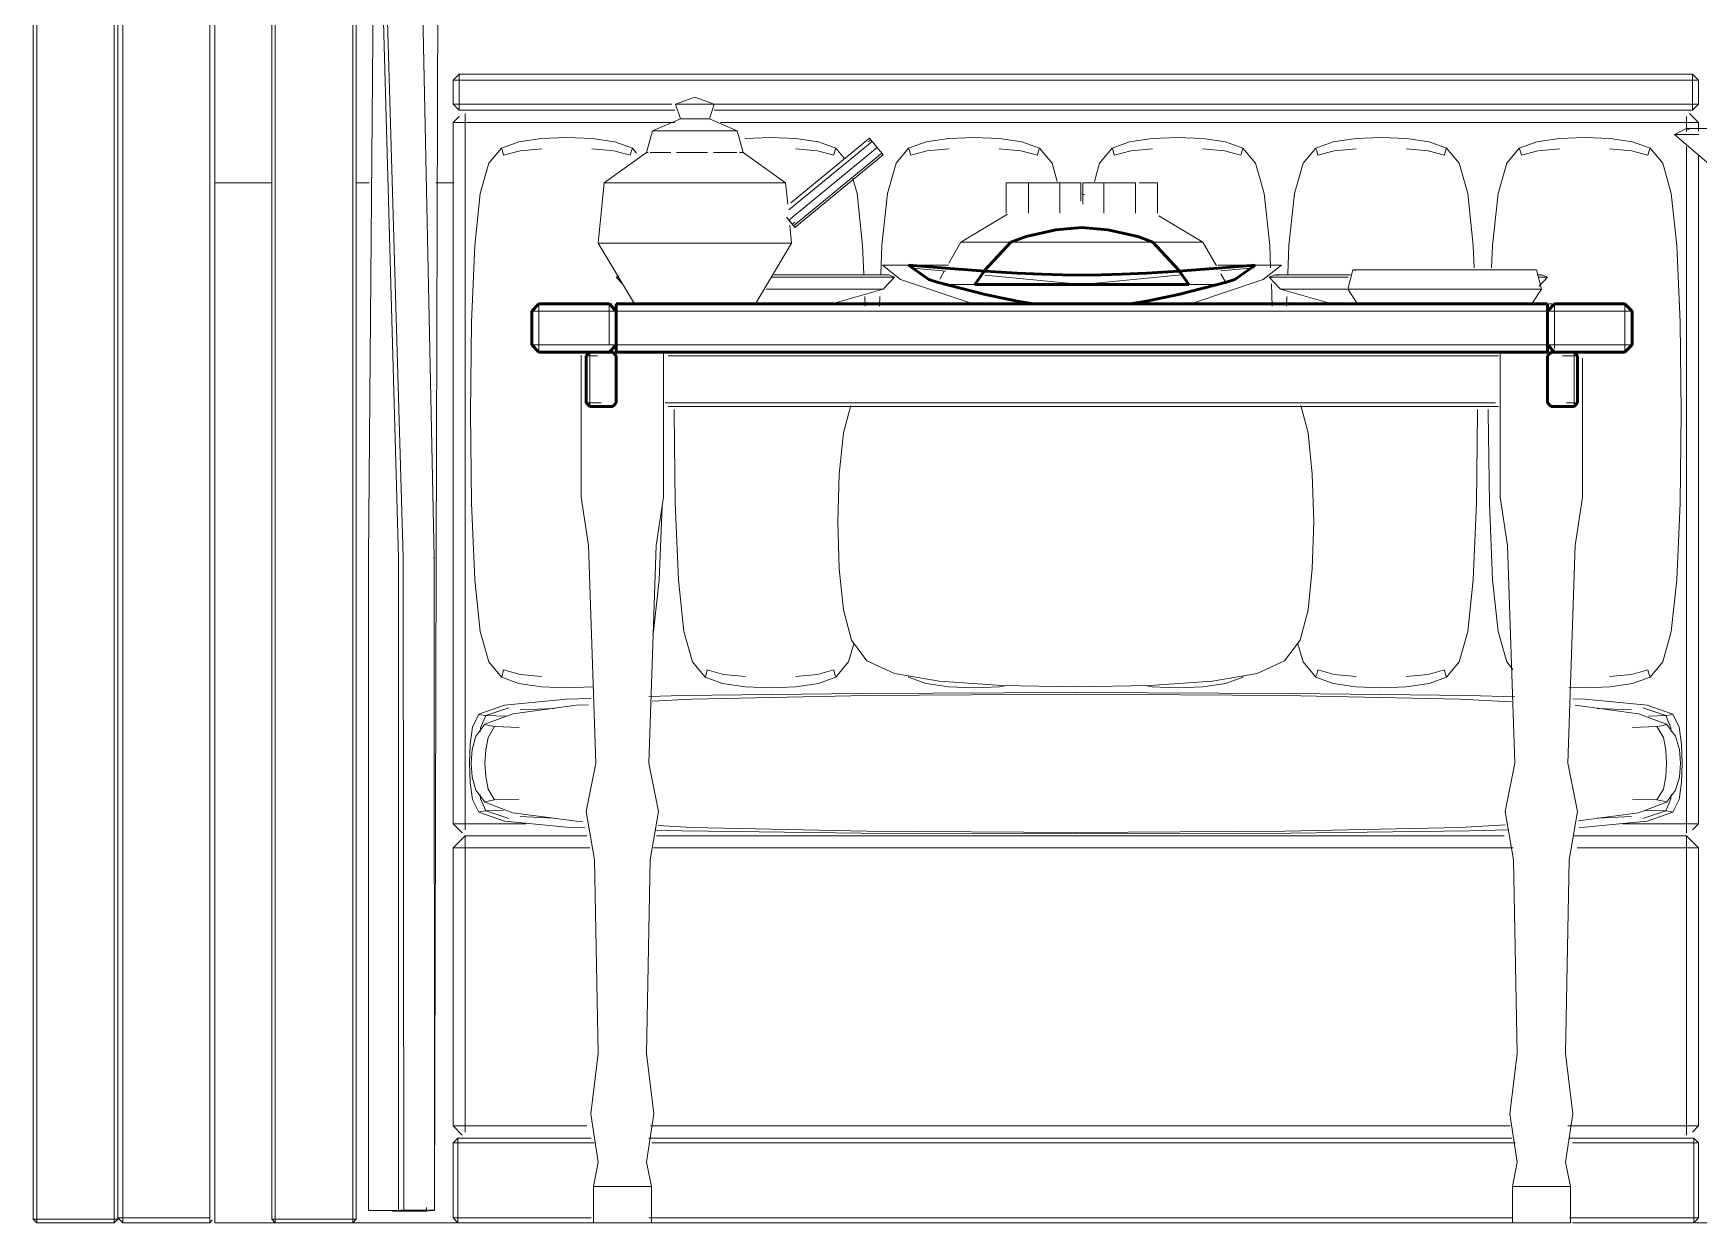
# Model space of a CAD drawing. Header units: metres. Extents: x 10 to 831, y 10 to 584.
# Drawn here: x 301.6 to 370.5, y 125 to 174.2 of the extents above; entities that cross this region are included whole.
import ezdxf

# ---------------------------------------------------------------- set-up
doc = ezdxf.new("R2010")
doc.units = ezdxf.units.M
doc.layers.add('CUT', color=7, linetype='Continuous', lineweight=50)
doc.layers.add('VIS', color=8, linetype='Continuous', lineweight=13)

msp = doc.modelspace()

# ---------------------------------------------------------------- linework, layer by layer
at = {"layer": 'CUT'}
for p, q in [((343.928, 166.065), (342.691, 165.779)), ((345, 166.15), (343.928, 166.065)), ((346.072, 166.065), (345, 166.15)), ((347.309, 165.779), (346.072, 166.065)), ((342.07, 165.55), (341, 164.4)), ((342.691, 165.779), (342.07, 165.55)), ((347.93, 165.55), (347.309, 165.779)), ((349, 164.4), (347.93, 165.55)), ((339.014, 164.498), (337.829, 164.6)), ((337.829, 164.6), (338.675, 164)), ((352.172, 164.6), (350.987, 164.498)), ((351.325, 164), (352.172, 164.6)), ((338.675, 164), (339.014, 163.9)), ((341, 164.349), (339.014, 164.498)), ((339.014, 163.9), (341, 163.386)), ((341, 164.4), (340.571, 163.8)), ((342.327, 164.267), (341, 164.349)), ((343.343, 164.22), (342.327, 164.267)), ((344.204, 164.195), (343.343, 164.22)), ((345, 164.188), (344.204, 164.195)), ((345.796, 164.195), (345, 164.188)), ((346.657, 164.22), (345.796, 164.195)), ((347.673, 164.267), (346.657, 164.22)), ((349, 164.349), (347.673, 164.267)), ((350.987, 164.498), (349, 164.349)), ((349.429, 163.8), (349, 164.4)), ((349, 163.386), (350.986, 163.9)), ((350.986, 163.9), (351.325, 164)), ((340.571, 163.8), (341, 163.8)), ((341, 163.8), (342.691, 163.8)), ((341, 163.386), (342.327, 163.103)), ((342.691, 163.8), (343.928, 163.8)), ((343.928, 163.8), (345, 163.8)), ((345, 163.8), (346.072, 163.8)), ((346.072, 163.8), (347.309, 163.8)), ((347.309, 163.8), (349, 163.8)), ((347.673, 163.103), (349, 163.386)), ((349, 163.8), (349.429, 163.8)), ((322.55, 163), (322.25, 162.7)), ((322.25, 162.7), (322.25, 161.3)), ((325.45, 163), (322.55, 163)), ((325.75, 162.7), (325.45, 163)), ((325.75, 161), (325.75, 163)), ((325.75, 163), (364.25, 163)), ((325.75, 161.3), (325.75, 162.7)), ((342.327, 163.103), (342.983, 163)), ((342.983, 163), (343.343, 163)), ((343.343, 163), (344.204, 163)), ((344.204, 163), (345, 163)), ((345, 163), (345.796, 163)), ((345.796, 163), (346.657, 163)), ((346.657, 163), (347.017, 163)), ((347.017, 163), (347.673, 163.103)), ((364.55, 163), (364.25, 162.7)), ((364.25, 163), (364.25, 161)), ((364.25, 162.7), (364.25, 161.3)), ((367.45, 163), (364.55, 163)), ((367.75, 162.7), (367.45, 163)), ((367.75, 161.3), (367.75, 162.7)), ((322.25, 161.3), (322.55, 161)), ((325.45, 161), (325.75, 161.3)), ((364.25, 161.3), (364.55, 161)), ((367.45, 161), (367.75, 161.3)), ((322.55, 161), (325.45, 161)), ((324.65, 161), (324.5, 160.85)), ((324.5, 160.85), (324.5, 158.9)), ((325.6, 161), (324.65, 161)), ((325.75, 160.85), (325.6, 161)), ((364.25, 161), (325.75, 161)), ((325.75, 158.9), (325.75, 160.85)), ((364.4, 161), (364.25, 160.85)), ((364.25, 160.85), (364.25, 158.9)), ((365.35, 161), (364.4, 161)), ((364.55, 161), (367.45, 161)), ((365.5, 160.85), (365.35, 161)), ((365.5, 158.9), (365.5, 160.85)), ((324.5, 158.9), (324.65, 158.75)), ((324.65, 158.75), (325.6, 158.75)), ((325.6, 158.75), (325.75, 158.9)), ((364.25, 158.9), (364.4, 158.75)), ((364.4, 158.75), (365.35, 158.75)), ((365.35, 158.75), (365.5, 158.9))]:
    msp.add_line(p, q, dxfattribs=at)
at = {"layer": 'VIS'}
for p, q in [((301.643, 234.85), (301.643, 125.15)), ((301.793, 125.15), (301.793, 234.85)), ((304.993, 234.85), (304.993, 125.15)), ((305.143, 125.15), (305.143, 234.85)), ((315, 234.85), (315, 125.15)), ((315, 125.15), (315, 234.85)), ((305.143, 234.8), (305.143, 125.2)), ((305.343, 125.2), (305.343, 234.8)), ((308.943, 234.8), (308.943, 125.2)), ((311.65, 125.15), (311.65, 214.939)), ((311.5, 214.814), (311.5, 125.15)), ((314.85, 214.814), (314.85, 125.15)), ((315.5, 152.5), (315.718, 177.5)), ((316.75, 152.5), (316.044, 177.5)), ((316.934, 152.525), (316.208, 177.483)), ((318.22, 152.513), (317.7, 177.489)), ((318.298, 152.502), (318.379, 177.5)), ((309.143, 175), (309.143, 168)), ((319.25, 172.5), (319, 172.25)), ((319, 172.25), (319.25, 172.25)), ((319, 172.25), (319, 171.25)), ((319.25, 172.25), (319.25, 172.5)), ((319.25, 172.5), (319.25, 172.5)), ((370.25, 172.5), (319.25, 172.5)), ((319.25, 171.25), (319.25, 172.25)), ((319.25, 172.25), (370.25, 172.25)), ((370.5, 172.25), (370.25, 172.5)), ((370.25, 172.5), (370.25, 172.25)), ((370.25, 172.25), (370.5, 172.25)), ((370.25, 172.25), (370.25, 171.25)), ((370.5, 172.25), (370.375, 172.25)), ((370.5, 172.25), (370.5, 172.25)), ((370.5, 171.25), (370.5, 172.25)), ((370.5, 172.25), (370.5, 171.25)), ((328.2, 171.25), (329, 171.55)), ((329, 171.55), (329.8, 171.25)), ((319.25, 171.25), (319, 171.25)), ((319, 171.25), (319.25, 171)), ((319, 171.25), (319, 171.25)), ((319.25, 171), (319.25, 171.25)), ((328.043, 171.25), (319.25, 171.25)), ((319.25, 171), (328.169, 171)), ((319.5, 170.5), (319.5, 170.875)), ((328.4, 170.65), (328.2, 171.25)), ((328.2, 171.25), (328.231, 171.25)), ((328.261, 171.25), (328.2, 171.25)), ((328.434, 171.25), (328.261, 171.25)), ((328.694, 171.25), (328.434, 171.25)), ((329, 171.25), (328.694, 171.25)), ((329.306, 171.25), (329, 171.25)), ((329.566, 171.25), (329.306, 171.25)), ((329.739, 171.25), (329.566, 171.25)), ((329.8, 171.25), (329.6, 170.65)), ((370.25, 171.25), (329.676, 171.25)), ((329.8, 171.25), (329.739, 171.25)), ((329.802, 171), (370.25, 171)), ((370.5, 170.5), (370.125, 170.875)), ((370.25, 171), (370.5, 171.25)), ((370.5, 171.25), (370.25, 171.25)), ((370.25, 171.25), (370.25, 171)), ((370.25, 171), (370.25, 171)), ((370.5, 171.25), (370.375, 171.125)), ((370.5, 171.25), (370.5, 171.25)), ((319.25, 170.75), (319, 170.5)), ((319, 170.5), (319.5, 170.5)), ((319, 170.5), (319, 141.5)), ((319.5, 170.5), (328.168, 170.5)), ((319.5, 141.5), (319.5, 170.5)), ((327, 169.25), (327.25, 170.15)), ((327.25, 170.15), (328.4, 170.65)), ((327.25, 170.15), (327.283, 170.15)), ((327.383, 170.15), (327.25, 170.15)), ((327.763, 170.15), (327.383, 170.15)), ((328.33, 170.15), (327.763, 170.15)), ((329, 170.15), (328.33, 170.15)), ((328.4, 170.65), (328.423, 170.65)), ((328.446, 170.65), (328.4, 170.65)), ((328.576, 170.65), (328.446, 170.65)), ((328.77, 170.65), (328.576, 170.65)), ((329, 170.65), (328.77, 170.65)), ((329.23, 170.65), (329, 170.65)), ((329.67, 170.15), (329, 170.15)), ((329.424, 170.65), (329.23, 170.65)), ((329.554, 170.65), (329.424, 170.65)), ((329.6, 170.65), (329.554, 170.65)), ((329.6, 170.65), (330.75, 170.15)), ((330.238, 170.15), (329.67, 170.15)), ((330.052, 170.5), (370, 170.5)), ((330.617, 170.15), (330.238, 170.15)), ((330.75, 170.15), (330.617, 170.15)), ((330.75, 170.15), (331, 169.25)), ((369.5, 170), (370, 170.25)), ((370, 170.75), (370, 170.5)), ((370, 170.5), (370.5, 170.5)), ((370, 170.5), (370, 170.125)), ((370, 170.25), (370.013, 170.25)), ((370.106, 170.25), (370, 170.25)), ((370, 170.25), (370.115, 170.192)), ((370.419, 170.25), (370.106, 170.25)), ((370.5, 170.5), (370.375, 170.5)), ((370.927, 170.25), (370.419, 170.25)), ((370.5, 170.5), (370.5, 170.125)), ((370.5, 170.5), (370.5, 170.5)), ((370.5, 170.25), (370.5, 170.5)), ((320.482, 168.81), (321.004, 169.435)), ((321.726, 169.702), (321.004, 169.435)), ((321.004, 169.435), (321.014, 169.407)), ((321.045, 169.326), (321.014, 169.407)), ((321.726, 169.702), (322.659, 169.834)), ((321.77, 169.326), (322.676, 169.407)), ((323.708, 169.879), (322.659, 169.834)), ((324.758, 169.834), (323.708, 169.879)), ((325.647, 169.326), (324.74, 169.407)), ((325.69, 169.702), (324.758, 169.834)), ((325.69, 169.702), (326.413, 169.435)), ((326.372, 169.326), (326.403, 169.407)), ((326.403, 169.407), (326.413, 169.435)), ((326.413, 169.435), (326.408, 169.422)), ((326.587, 169.227), (326.413, 169.435)), ((332.125, 169.879), (331.075, 169.834)), ((333.175, 169.834), (332.125, 169.879)), ((332.878, 166.879), (336.325, 169.713)), ((332.886, 166.456), (336.536, 169.456)), ((332.972, 167.178), (336.217, 169.845)), ((334.064, 169.326), (333.157, 169.407)), ((334.107, 169.702), (333.175, 169.834)), ((334.107, 169.702), (334.83, 169.435)), ((334.789, 169.326), (334.819, 169.407)), ((334.819, 169.407), (334.83, 169.435)), ((334.83, 169.435), (334.825, 169.422)), ((335.177, 169.018), (334.83, 169.435)), ((336.274, 169.775), (336.173, 169.692)), ((336.274, 169.775), (336.217, 169.845)), ((336.217, 169.845), (336.325, 169.713)), ((336.464, 169.544), (336.274, 169.775)), ((336.325, 169.713), (336.536, 169.456)), ((336.536, 169.456), (336.726, 169.225)), ((337.316, 168.81), (337.837, 169.435)), ((338.56, 169.702), (337.837, 169.435)), ((337.837, 169.435), (337.847, 169.407)), ((337.878, 169.326), (337.847, 169.407)), ((338.56, 169.702), (339.492, 169.834)), ((338.603, 169.326), (339.51, 169.407)), ((340.542, 169.879), (339.492, 169.834)), ((341.591, 169.834), (340.542, 169.879)), ((342.48, 169.326), (341.574, 169.407)), ((342.524, 169.702), (341.591, 169.834)), ((342.524, 169.702), (343.246, 169.435)), ((343.206, 169.326), (343.236, 169.407)), ((343.236, 169.407), (343.246, 169.435)), ((343.246, 169.435), (343.241, 169.422)), ((343.768, 168.81), (343.246, 169.435)), ((345.732, 168.81), (346.254, 169.435)), ((346.976, 169.702), (346.254, 169.435)), ((346.254, 169.435), (346.264, 169.407)), ((346.295, 169.326), (346.264, 169.407)), ((346.976, 169.702), (347.909, 169.834)), ((347.02, 169.326), (347.926, 169.407)), ((348.958, 169.879), (347.909, 169.834)), ((350.008, 169.834), (348.958, 169.879)), ((350.897, 169.326), (349.99, 169.407)), ((350.94, 169.702), (350.008, 169.834)), ((350.94, 169.702), (351.663, 169.435)), ((351.622, 169.326), (351.653, 169.407)), ((351.653, 169.407), (351.663, 169.435)), ((351.663, 169.435), (351.658, 169.422)), ((352.185, 168.81), (351.663, 169.435)), ((354.149, 168.81), (354.671, 169.435)), ((355.393, 169.702), (354.671, 169.435)), ((354.671, 169.435), (354.681, 169.407)), ((354.711, 169.326), (354.681, 169.407)), ((355.393, 169.702), (356.325, 169.834)), ((355.437, 169.326), (356.343, 169.407)), ((357.375, 169.879), (356.325, 169.834)), ((358.425, 169.834), (357.375, 169.879)), ((359.314, 169.326), (358.407, 169.407)), ((359.357, 169.702), (358.425, 169.834)), ((359.357, 169.702), (360.08, 169.435)), ((360.039, 169.326), (360.069, 169.407)), ((360.069, 169.407), (360.08, 169.435)), ((360.08, 169.435), (360.075, 169.422)), ((360.601, 168.81), (360.08, 169.435)), ((362.566, 168.81), (363.087, 169.435)), ((363.81, 169.702), (363.087, 169.435)), ((363.087, 169.435), (363.097, 169.407)), ((363.128, 169.326), (363.097, 169.407)), ((363.81, 169.702), (364.742, 169.834)), ((363.853, 169.326), (364.76, 169.407)), ((365.792, 169.879), (364.742, 169.834)), ((366.841, 169.834), (365.792, 169.879)), ((367.73, 169.326), (366.824, 169.407)), ((367.774, 169.702), (366.841, 169.834)), ((367.774, 169.702), (368.496, 169.435)), ((368.456, 169.326), (368.486, 169.407)), ((368.486, 169.407), (368.496, 169.435)), ((368.496, 169.435), (368.491, 169.422)), ((369.018, 168.81), (368.496, 169.435)), ((373, 167), (369.5, 170)), ((369.5, 170), (369.515, 170)), ((369.615, 170), (369.5, 170)), ((369.957, 170), (369.615, 170)), ((370.511, 170), (369.957, 170)), ((370, 169.5), (370, 141.5)), ((320.127, 167.557), (320.482, 168.81)), ((321.045, 169.326), (321.091, 169.143)), ((321.77, 169.326), (321.091, 169.143)), ((325.25, 168), (327, 169.25)), ((325.647, 169.326), (326.326, 169.143)), ((326.372, 169.326), (326.326, 169.143)), ((327, 169.25), (327.017, 169.25)), ((327.068, 169.25), (327, 169.25)), ((327, 169.25), (327.025, 169.25)), ((327.152, 169.25), (327.225, 169.25)), ((327.268, 169.25), (327.218, 169.25)), ((327.586, 169.25), (327.268, 169.25)), ((328, 169.25), (327.586, 169.25)), ((327.586, 169.25), (327.694, 169.25)), ((328.235, 169.25), (328.362, 169.25)), ((328.482, 169.25), (328.362, 169.25)), ((329, 169.25), (328.482, 169.25)), ((329.518, 169.25), (329, 169.25)), ((329, 169.25), (329.128, 169.25)), ((329.765, 169.25), (329.874, 169.25)), ((330, 169.25), (329.88, 169.25)), ((330.414, 169.25), (330, 169.25)), ((330.732, 169.25), (330.414, 169.25)), ((330.414, 169.25), (330.487, 169.25)), ((330.848, 169.25), (330.873, 169.25)), ((330.932, 169.25), (330.882, 169.25)), ((331, 169.25), (330.932, 169.25)), ((331, 169.25), (330.975, 169.25)), ((331, 169.25), (332.75, 168)), ((333.076, 166.225), (336.726, 169.225)), ((333.133, 166.155), (336.783, 169.155)), ((334.064, 169.326), (334.742, 169.143)), ((334.789, 169.326), (334.742, 169.143)), ((336.783, 169.155), (336.722, 169.231)), ((336.726, 169.225), (336.783, 169.155)), ((336.783, 169.155), (336.729, 169.221)), ((336.96, 167.557), (337.316, 168.81)), ((337.878, 169.326), (337.925, 169.143)), ((338.603, 169.326), (337.925, 169.143)), ((342.48, 169.326), (343.159, 169.143)), ((343.206, 169.326), (343.159, 169.143)), ((343.981, 168.058), (343.768, 168.81)), ((345.519, 168.058), (345.732, 168.81)), ((346.295, 169.326), (346.341, 169.143)), ((347.02, 169.326), (346.341, 169.143)), ((350.897, 169.326), (351.576, 169.143)), ((351.622, 169.326), (351.576, 169.143)), ((352.54, 167.557), (352.185, 168.81)), ((353.793, 167.557), (354.149, 168.81)), ((354.711, 169.326), (354.758, 169.143)), ((355.437, 169.326), (354.758, 169.143)), ((359.314, 169.326), (359.992, 169.143)), ((360.039, 169.326), (359.992, 169.143)), ((360.957, 167.557), (360.601, 168.81)), ((362.21, 167.557), (362.566, 168.81)), ((363.128, 169.326), (363.175, 169.143)), ((363.853, 169.326), (363.175, 169.143)), ((367.73, 169.326), (368.409, 169.143)), ((368.456, 169.326), (368.409, 169.143)), ((369.374, 167.557), (369.018, 168.81)), ((370.5, 141.5), (370.5, 169.125)), ((370.5, 169), (370.5, 141.5)), ((335.707, 167.557), (335.529, 168.184)), ((309.143, 168), (309.143, 125)), ((309.143, 168), (311.522, 168)), ((309.143, 168), (309.143, 168)), ((311.397, 168), (309.143, 168)), ((315.402, 168), (315.027, 168)), ((315.152, 168), (315.528, 168)), ((318.908, 168), (318.282, 168)), ((318.407, 168), (319.033, 168)), ((319.899, 165.41), (320.127, 167.557)), ((325, 165.5), (325.25, 168)), ((325.25, 168), (325.271, 168)), ((325.378, 168), (325.25, 168)), ((325.752, 168), (325.378, 168)), ((326.348, 168), (325.752, 168)), ((327.125, 168), (326.348, 168)), ((328.03, 168), (327.125, 168)), ((329, 168), (328.03, 168)), ((329.971, 168), (329, 168)), ((330.875, 168), (329.971, 168)), ((331.652, 168), (330.875, 168)), ((332.248, 168), (331.652, 168)), ((332.622, 168), (332.248, 168)), ((332.75, 168), (332.622, 168)), ((332.75, 168), (332.838, 167.125)), ((335.935, 165.41), (335.707, 167.557)), ((336.732, 165.41), (336.96, 167.557)), ((341.875, 168), (342.896, 168)), ((341.875, 166.75), (341.875, 168)), ((342.788, 168), (344.087, 168)), ((342.788, 166.75), (342.788, 168)), ((344.087, 168), (344.962, 168)), ((344.087, 166.75), (344.087, 168)), ((344.962, 168), (344.832, 168)), ((344.962, 168), (344.889, 168)), ((344.962, 168), (344.962, 167.625)), ((344.962, 167.25), (344.962, 168)), ((345, 167.55), (345.125, 167.525)), ((345.038, 168), (345.913, 168)), ((345.038, 168), (345.038, 167.125)), ((345.913, 168), (347.212, 168)), ((345.913, 166.75), (345.913, 168)), ((347.212, 168), (347.15, 168)), ((347.212, 166.75), (347.212, 168)), ((347.375, 168), (348.125, 168)), ((348.125, 168), (348, 168)), ((348.125, 168), (348.125, 168)), ((348.125, 166.75), (348.125, 168)), ((348.125, 166.75), (348.125, 168)), ((352.768, 165.41), (352.54, 167.557)), ((353.565, 165.41), (353.793, 167.557)), ((361.185, 165.41), (360.957, 167.557)), ((361.982, 165.41), (362.21, 167.557)), ((369.601, 165.41), (369.374, 167.557)), ((340, 165.55), (341.932, 166.709)), ((332.886, 166.456), (332.781, 166.584)), ((333.076, 166.225), (332.886, 166.456)), ((333.025, 166.287), (332.925, 166.41)), ((332.925, 166.25), (333, 165.5)), ((333.025, 166.287), (332.967, 166.358)), ((333.025, 166.287), (333.126, 166.371)), ((333.025, 166.287), (333.133, 166.155)), ((333.133, 166.155), (333.076, 166.225)), ((343.928, 166.065), (342.691, 165.779)), ((345, 166.15), (343.928, 166.065)), ((346.072, 166.065), (345, 166.15)), ((347.309, 165.779), (346.072, 166.065)), ((348.182, 166.641), (350, 165.55)), ((319.899, 165.41), (319.766, 162.245)), ((326.5, 163), (325, 165.5)), ((325, 165.5), (325.017, 165.5)), ((325.136, 165.5), (325, 165.5)), ((325.536, 165.5), (325.136, 165.5)), ((326.172, 165.5), (325.536, 165.5)), ((327, 165.5), (326.172, 165.5)), ((327.965, 165.5), (327, 165.5)), ((329, 165.5), (327.965, 165.5)), ((330.035, 165.5), (329, 165.5)), ((331, 165.5), (330.035, 165.5)), ((331.829, 165.5), (331, 165.5)), ((333, 165.5), (331.5, 163)), ((332.464, 165.5), (331.829, 165.5)), ((332.864, 165.5), (332.464, 165.5)), ((333, 165.5), (332.864, 165.5)), ((335.935, 165.41), (335.985, 164.223)), ((336.732, 165.41), (336.682, 164.223)), ((339.5, 164.675), (340, 165.55)), ((340, 165.55), (340.017, 165.55)), ((340.17, 165.55), (340, 165.55)), ((340.67, 165.55), (340.17, 165.55)), ((341.465, 165.55), (340.67, 165.55)), ((342.07, 165.55), (341, 164.4)), ((342.07, 165.55), (341.465, 165.55)), ((342.07, 165.55), (342.691, 165.779)), ((342.086, 165.55), (342.5, 165.55)), ((342.5, 165.55), (343.706, 165.55)), ((343.706, 165.55), (345, 165.55)), ((345, 165.55), (346.294, 165.55)), ((346.294, 165.55), (347.5, 165.55)), ((347.93, 165.55), (347.309, 165.779)), ((347.5, 165.55), (348.018, 165.55)), ((348.536, 165.55), (347.93, 165.55)), ((349, 164.4), (347.93, 165.55)), ((349.33, 165.55), (348.536, 165.55)), ((349.83, 165.55), (349.33, 165.55)), ((350, 165.55), (349.83, 165.55)), ((350, 165.55), (350.563, 164.565)), ((352.768, 165.41), (352.807, 164.487)), ((353.565, 165.41), (353.516, 164.223)), ((361.185, 165.41), (361.224, 164.487)), ((361.982, 165.41), (361.943, 164.487)), ((369.601, 165.41), (369.734, 162.245)), ((337.5, 164), (336.75, 164.6)), ((336.75, 164.6), (336.763, 164.6)), ((336.909, 164.6), (336.75, 164.6)), ((336.75, 164.6), (336.875, 164.588)), ((337.378, 164.6), (336.909, 164.6)), ((337.829, 164.6), (337.378, 164.6)), ((337.829, 164.6), (339.014, 164.498)), ((338.675, 164), (337.829, 164.6)), ((337.886, 164.6), (338.14, 164.6)), ((338.14, 164.6), (339.166, 164.6)), ((339.166, 164.6), (339.479, 164.6)), ((350.625, 164.6), (350.834, 164.6)), ((350.834, 164.6), (351.86, 164.6)), ((352.172, 164.6), (350.987, 164.498)), ((351.325, 164), (352.172, 164.6)), ((351.86, 164.6), (352.177, 164.6)), ((352.622, 164.6), (352.172, 164.6)), ((353.25, 164.6), (352.5, 164)), ((353.092, 164.6), (352.622, 164.6)), ((353.25, 164.6), (353.092, 164.6)), ((325.75, 164.1), (325.865, 164.15)), ((325.98, 163.85), (325.75, 164.1)), ((325.75, 164.1), (325.765, 164.1)), ((325.837, 164.1), (325.75, 164.1)), ((332.78, 164.1), (332.14, 164.1)), ((332.728, 164.2), (332.268, 164.2)), ((333.895, 164.2), (332.728, 164.2)), ((333.995, 164.1), (332.78, 164.1)), ((334.942, 164.2), (333.895, 164.2)), ((335.085, 164.1), (333.995, 164.1)), ((335.816, 164.2), (334.942, 164.2)), ((335.996, 164.1), (335.085, 164.1)), ((336.473, 164.2), (335.816, 164.2)), ((336.681, 164.1), (335.996, 164.1)), ((336.882, 164.2), (336.473, 164.2)), ((337.106, 164.1), (336.681, 164.1)), ((337.25, 164.1), (336.79, 163.6)), ((337.02, 164.2), (336.882, 164.2)), ((337.02, 164.2), (337.25, 164.1)), ((337.25, 164.1), (337.106, 164.1)), ((340.5, 163), (337.5, 164)), ((338, 164.479), (339.375, 164.346)), ((339.014, 163.9), (338.675, 164)), ((341, 164.349), (339.014, 164.498)), ((341, 163.386), (339.014, 163.9)), ((339.125, 164.019), (339.313, 164.347)), ((340.571, 163.8), (341, 164.4)), ((342.327, 164.267), (341, 164.349)), ((341, 164.188), (345, 163.8)), ((343.343, 164.22), (342.327, 164.267)), ((344.204, 164.195), (343.343, 164.22)), ((345, 164.188), (344.204, 164.195)), ((345, 163.8), (349.125, 164.2)), ((345.796, 164.195), (345, 164.188)), ((346.657, 164.22), (345.796, 164.195)), ((347.673, 164.267), (346.657, 164.22)), ((349, 164.349), (347.673, 164.267)), ((350.987, 164.498), (349, 164.349)), ((349.429, 163.8), (349, 164.4)), ((350.986, 163.9), (349, 163.386)), ((352.5, 164), (349.5, 163)), ((350.75, 164.358), (352.125, 164.491)), ((350.75, 164.238), (350.938, 163.91)), ((351.325, 164), (350.986, 163.9)), ((352.75, 164.1), (352.98, 164.2)), ((353.21, 163.6), (352.75, 164.1)), ((352.75, 164.1), (352.765, 164.1)), ((352.894, 164.1), (352.75, 164.1)), ((353.32, 164.1), (352.894, 164.1)), ((352.98, 164.2), (352.997, 164.2)), ((353.119, 164.2), (352.98, 164.2)), ((352.98, 164.2), (353.111, 164.167)), ((353.527, 164.2), (353.119, 164.2)), ((354.005, 164.1), (353.32, 164.1)), ((354.184, 164.2), (353.527, 164.2)), ((354.915, 164.1), (354.005, 164.1)), ((355.058, 164.2), (354.184, 164.2)), ((356.005, 164.1), (354.915, 164.1)), ((356.105, 164.2), (355.058, 164.2)), ((356, 163.6), (356.2, 164.4)), ((356.2, 164.4), (356.222, 164.4)), ((356.33, 164.4), (356.2, 164.4)), ((356.2, 164.4), (356.329, 164.371)), ((356.709, 164.4), (356.33, 164.4)), ((357.313, 164.4), (356.709, 164.4)), ((358.1, 164.4), (357.313, 164.4)), ((359.017, 164.4), (358.1, 164.4)), ((360, 164.4), (359.017, 164.4)), ((360.984, 164.4), (360, 164.4)), ((361.9, 164.4), (360.984, 164.4)), ((362.687, 164.4), (361.9, 164.4)), ((363.291, 164.4), (362.687, 164.4)), ((363.671, 164.4), (363.291, 164.4)), ((363.8, 164.4), (363.671, 164.4)), ((363.8, 164.4), (364, 163.6)), ((363.882, 164.2), (363.831, 164.2)), ((364.02, 164.2), (363.882, 164.2)), ((364.106, 164.1), (363.893, 164.1)), ((364.25, 164.1), (363.905, 163.725)), ((364.02, 164.2), (364.25, 164.1)), ((364.25, 164.1), (364.106, 164.1)), ((332.677, 163.6), (331.941, 163.6)), ((333.795, 163.6), (332.677, 163.6)), ((334.798, 163.6), (333.795, 163.6)), ((336.79, 163.6), (334.663, 163)), ((335.636, 163.6), (334.798, 163.6)), ((336.266, 163.6), (335.636, 163.6)), ((336.023, 163.299), (336.04, 162.904)), ((336.657, 163.6), (336.266, 163.6)), ((336.643, 163.299), (336.627, 162.904)), ((336.79, 163.6), (336.657, 163.6)), ((339.404, 163.8), (339.804, 163.8)), ((339.804, 163.8), (340.571, 163.8)), ((340.757, 163.8), (340.519, 163.8)), ((341, 163.8), (340.571, 163.8)), ((342, 163.8), (340.757, 163.8)), ((342.691, 163.8), (341, 163.8)), ((342.327, 163.103), (341, 163.386)), ((343.447, 163.8), (342, 163.8)), ((343.928, 163.8), (342.691, 163.8)), ((344.741, 163.8), (343.447, 163.8)), ((345, 163.8), (343.928, 163.8)), ((346.072, 163.8), (345, 163.8)), ((346.553, 163.8), (345.13, 163.8)), ((347.309, 163.8), (346.072, 163.8)), ((348, 163.8), (346.553, 163.8)), ((349, 163.8), (347.309, 163.8)), ((349, 163.386), (347.673, 163.103)), ((349.243, 163.8), (348, 163.8)), ((349.429, 163.8), (349, 163.8)), ((349.402, 163.8), (349.243, 163.8)), ((349.429, 163.8), (350.196, 163.8)), ((350.196, 163.8), (350.646, 163.8)), ((352.835, 163.827), (352.873, 162.904)), ((355.338, 163), (353.21, 163.6)), ((353.21, 163.6), (353.227, 163.6)), ((353.343, 163.6), (353.21, 163.6)), ((353.734, 163.6), (353.343, 163.6)), ((353.477, 163.299), (353.46, 162.904)), ((354.364, 163.6), (353.734, 163.6)), ((355.202, 163.6), (354.364, 163.6)), ((355.954, 163.6), (355.202, 163.6)), ((356.4, 163), (356, 163.6)), ((356, 163.6), (356.017, 163.6)), ((356.136, 163.6), (356, 163.6)), ((356.536, 163.6), (356.136, 163.6)), ((357.172, 163.6), (356.536, 163.6)), ((358, 163.6), (357.172, 163.6)), ((358.965, 163.6), (358, 163.6)), ((360, 163.6), (358.965, 163.6)), ((361.035, 163.6), (360, 163.6)), ((362, 163.6), (361.035, 163.6)), ((362.829, 163.6), (362, 163.6)), ((363.464, 163.6), (362.829, 163.6)), ((363.864, 163.6), (363.464, 163.6)), ((364, 163.6), (363.6, 163)), ((364, 163.6), (363.864, 163.6)), ((322.25, 162.7), (322.55, 163)), ((322.25, 162.7), (322.55, 163)), ((322.55, 162.7), (322.25, 162.7)), ((322.25, 161.3), (322.25, 162.7)), ((322.25, 162.7), (322.25, 162.7)), ((322.25, 161.3), (322.25, 162.7)), ((322.55, 163), (322.55, 162.7)), ((322.55, 163), (322.55, 163)), ((322.55, 163), (325.45, 163)), ((325.45, 163), (322.55, 163)), ((322.55, 162.7), (322.55, 162.85)), ((322.55, 161.3), (322.55, 162.7)), ((322.55, 162.7), (325.435, 162.7)), ((325.45, 162.7), (322.55, 162.7)), ((322.55, 162.7), (322.55, 161.3)), ((325.56, 163), (325.435, 163)), ((325.45, 163), (325.75, 162.7)), ((325.45, 162.7), (325.45, 163)), ((325.45, 163), (325.45, 163)), ((325.75, 162.7), (325.45, 163)), ((325.75, 162.7), (325.45, 162.7)), ((325.45, 161.3), (325.45, 162.7)), ((325.75, 162.714), (325.75, 163)), ((326.25, 163), (325.75, 163)), ((325.75, 163), (325.75, 163)), ((325.75, 161), (325.75, 163)), ((364.25, 163), (325.75, 163)), ((325.75, 162.7), (325.75, 161.3)), ((325.75, 162.7), (325.75, 162.7)), ((325.75, 161.3), (325.75, 162.7)), ((325.811, 162.7), (364.315, 162.7)), ((326.5, 163), (326.585, 163)), ((326.585, 163), (326.835, 163)), ((326.835, 163), (327.232, 163)), ((327.232, 163), (327.75, 163)), ((327.75, 163), (328.353, 163)), ((328.353, 163), (329, 163)), ((329, 163), (329.647, 163)), ((329.647, 163), (330.25, 163)), ((330.25, 163), (330.768, 163)), ((330.768, 163), (331.165, 163)), ((331.165, 163), (331.415, 163)), ((331.415, 163), (331.5, 163)), ((331.5, 163), (331.479, 163)), ((340.5, 163), (334.625, 163)), ((334.663, 163), (334.643, 163)), ((342.983, 163), (342.327, 163.103)), ((343.278, 163), (342.889, 163)), ((343.343, 163), (342.983, 163)), ((344.122, 163), (343.278, 163)), ((344.204, 163), (343.343, 163)), ((345, 163), (344.122, 163)), ((345, 163), (344.204, 163)), ((345.878, 163), (345, 163)), ((345.796, 163), (345, 163)), ((346.657, 163), (345.796, 163)), ((346.722, 163), (345.878, 163)), ((347.017, 163), (346.657, 163)), ((346.982, 163), (346.722, 163)), ((347.017, 163), (347.673, 163.103)), ((349.5, 163), (349.486, 163)), ((355.25, 163), (349.625, 163)), ((356.4, 163), (356.523, 163)), ((356.523, 163), (356.882, 163)), ((356.882, 163), (357.455, 163)), ((357.455, 163), (358.2, 163)), ((358.2, 163), (359.068, 163)), ((359.068, 163), (360, 163)), ((360, 163), (360.932, 163)), ((360.932, 163), (361.8, 163)), ((361.8, 163), (362.546, 163)), ((362.546, 163), (363.118, 163)), ((363.118, 163), (363.477, 163)), ((363.477, 163), (363.6, 163)), ((363.6, 163), (363.58, 163)), ((364.25, 163), (363.625, 163)), ((364.25, 163), (364.25, 163)), ((364.25, 162.714), (364.25, 163)), ((364.25, 162.7), (364.55, 163)), ((364.25, 162.7), (364.55, 163)), ((364.25, 161), (364.25, 163)), ((364.55, 162.7), (364.25, 162.7)), ((364.25, 161.3), (364.25, 162.7)), ((364.25, 162.7), (364.25, 162.7)), ((364.25, 161.3), (364.25, 162.7)), ((364.44, 163), (364.315, 163)), ((364.55, 163), (364.55, 162.7)), ((364.55, 163), (364.55, 163)), ((364.55, 163), (367.45, 163)), ((367.45, 163), (364.55, 163)), ((364.55, 162.7), (364.55, 161.3)), ((367.45, 162.7), (364.55, 162.7)), ((364.691, 162.7), (367.45, 162.7)), ((367.45, 163), (367.75, 162.7)), ((367.45, 162.7), (367.45, 163)), ((367.45, 163), (367.45, 163)), ((367.75, 162.7), (367.45, 163)), ((367.45, 162.7), (367.75, 162.7)), ((367.45, 162.7), (367.45, 161.3)), ((367.75, 162.7), (367.45, 162.7)), ((367.45, 161.3), (367.45, 162.7)), ((367.75, 162.7), (367.6, 162.85)), ((367.75, 162.7), (367.6, 162.7)), ((367.75, 162.7), (367.75, 162.7)), ((367.75, 162.7), (367.75, 161.3)), ((367.75, 161.3), (367.75, 162.7)), ((367.75, 162.7), (367.75, 161.3)), ((367.75, 162.7), (367.75, 162.7)), ((367.75, 161.3), (367.75, 162.7)), ((319.722, 158.5), (319.766, 162.245)), ((369.779, 158.5), (369.734, 162.245)), ((322.55, 161), (322.25, 161.3)), ((322.25, 161.3), (322.55, 161.3)), ((322.25, 161.3), (322.25, 161.3)), ((322.25, 161.3), (322.55, 161)), ((322.55, 161.3), (322.4, 161.3)), ((325.309, 161.3), (322.55, 161.3)), ((322.55, 161.3), (322.55, 161)), ((322.55, 161.3), (325.45, 161.3)), ((325.45, 161.3), (325.75, 161.3)), ((325.75, 161.3), (325.45, 161)), ((325.75, 161.3), (325.6, 161.15)), ((364.189, 161.3), (325.686, 161.3)), ((325.75, 161.286), (325.75, 161.428)), ((325.75, 161.3), (325.75, 161.3)), ((364.25, 161.286), (364.25, 161.428)), ((364.25, 161.3), (364.55, 161.3)), ((364.25, 161.3), (364.25, 161.3)), ((364.25, 161.3), (364.55, 161)), ((364.55, 161.3), (364.55, 161.15)), ((364.55, 161.3), (367.45, 161.3)), ((367.45, 161.3), (364.565, 161.3)), ((367.75, 161.3), (367.45, 161.3)), ((367.45, 161.3), (367.45, 161.15)), ((367.45, 161), (367.45, 161.3)), ((367.45, 161.3), (367.75, 161.3)), ((367.75, 161.3), (367.45, 161)), ((367.75, 161.3), (367.45, 161)), ((367.75, 161.3), (367.6, 161.15)), ((367.75, 161.3), (367.75, 161.3)), ((367.75, 161.3), (367.75, 161.3)), ((324.132, 161), (322.55, 161)), ((322.55, 161), (322.55, 161)), ((325.45, 161), (322.55, 161)), ((324.3, 155), (324.3, 160.875)), ((324.429, 161), (324.332, 161)), ((324.614, 161), (324.429, 161)), ((324.5, 160.85), (324.65, 161)), ((324.5, 160.85), (324.65, 161)), ((324.65, 160.85), (324.5, 160.85)), ((324.5, 158.9), (324.5, 160.85)), ((324.5, 160.85), (324.5, 160.85)), ((324.5, 158.9), (324.5, 160.85)), ((324.65, 161), (324.65, 160.85)), ((324.65, 161), (324.65, 161)), ((324.65, 161), (325.6, 161)), ((325.6, 161), (324.65, 161)), ((324.967, 160.85), (324.65, 160.85)), ((324.65, 160.85), (324.65, 158.9)), ((325.45, 161), (325.45, 161)), ((326, 161), (325.512, 161)), ((325.6, 161), (325.75, 160.85)), ((325.6, 161), (325.6, 161)), ((325.75, 160.85), (325.6, 161)), ((325.75, 160.85), (325.675, 160.85)), ((325.75, 161), (325.75, 161)), ((364.25, 161), (325.75, 161)), ((325.75, 160.85), (325.75, 158.9)), ((325.75, 160.85), (325.75, 160.85)), ((325.75, 158.9), (325.75, 160.85)), ((326.651, 161), (326, 161)), ((327.202, 161), (326.651, 161)), ((327.571, 161), (327.202, 161)), ((327.7, 161), (327.571, 161)), ((327.7, 161), (327.7, 155)), ((327.75, 161), (362.375, 161)), ((327.901, 160.85), (362.224, 160.85)), ((362.3, 155), (362.3, 161)), ((362.3, 161), (362.332, 161)), ((362.429, 161), (362.3, 161)), ((362.798, 161), (362.429, 161)), ((363.35, 161), (362.798, 161)), ((364, 161), (363.35, 161)), ((364.325, 161), (364, 161)), ((364.25, 160.85), (364.4, 161)), ((364.25, 161), (364.25, 161)), ((364.25, 160.85), (364.4, 161)), ((364.25, 158.9), (364.25, 160.85)), ((364.25, 160.85), (364.25, 160.85)), ((364.25, 158.9), (364.25, 160.85)), ((364.4, 161), (364.4, 160.925)), ((364.4, 161), (364.4, 161)), ((364.4, 161), (365.35, 161)), ((365.35, 161), (364.4, 161)), ((364.55, 161), (364.55, 161)), ((367.45, 161), (364.55, 161)), ((365.35, 160.85), (364.875, 160.85)), ((365.571, 161), (365.294, 161)), ((365.35, 161), (365.5, 160.85)), ((365.35, 160.85), (365.35, 161)), ((365.35, 161), (365.35, 161)), ((365.5, 160.85), (365.35, 161)), ((365.5, 160.85), (365.35, 160.85)), ((365.35, 158.9), (365.35, 160.85)), ((365.5, 160.85), (365.5, 158.9)), ((365.5, 160.85), (365.5, 160.85)), ((365.5, 158.9), (365.5, 160.85)), ((365.635, 161), (365.571, 161)), ((365.7, 160.75), (365.7, 155)), ((367.45, 161), (365.736, 161)), ((367.45, 161), (367.45, 161)), ((319.766, 154.755), (319.722, 158.5)), ((324.65, 158.75), (324.5, 158.9)), ((324.5, 158.9), (324.65, 158.9)), ((324.5, 158.9), (324.5, 158.9)), ((324.5, 158.9), (324.65, 158.75)), ((324.65, 158.9), (324.65, 158.75)), ((324.65, 158.9), (325.125, 158.9)), ((325.6, 158.75), (324.65, 158.75)), ((324.65, 158.75), (324.65, 158.75)), ((325.6, 158.75), (324.65, 158.75)), ((325.75, 158.9), (325.6, 158.75)), ((325.75, 158.9), (325.6, 158.75)), ((325.6, 158.75), (325.6, 158.825)), ((325.6, 158.75), (325.6, 158.75)), ((325.75, 158.9), (325.75, 158.9)), ((362.099, 158.9), (327.776, 158.9)), ((327.901, 158.75), (362.224, 158.75)), ((328.138, 158.5), (328.14, 158.633)), ((328.183, 154.755), (328.138, 158.5)), ((335.148, 157.657), (335.443, 158.788)), ((354.352, 157.657), (354.057, 158.788)), ((361.318, 154.755), (361.362, 158.5)), ((361.362, 158.5), (361.36, 158.633)), ((361.805, 158.5), (361.807, 158.633)), ((361.849, 154.755), (361.805, 158.5)), ((364.4, 158.75), (364.25, 158.9)), ((364.25, 158.9), (364.325, 158.9)), ((364.25, 158.9), (364.25, 158.9)), ((364.25, 158.9), (364.4, 158.75)), ((365.35, 158.75), (364.4, 158.75)), ((364.4, 158.75), (364.4, 158.75)), ((365.35, 158.75), (364.4, 158.75)), ((365.033, 158.9), (365.35, 158.9)), ((365.35, 158.75), (365.35, 158.9)), ((365.35, 158.9), (365.5, 158.9)), ((365.5, 158.9), (365.35, 158.75)), ((365.5, 158.9), (365.35, 158.75)), ((365.35, 158.75), (365.35, 158.75)), ((365.5, 158.9), (365.5, 158.9)), ((369.734, 154.755), (369.779, 158.5)), ((335.148, 157.657), (334.971, 155.954)), ((354.352, 157.657), (354.529, 155.954)), ((334.912, 154), (334.971, 155.954)), ((354.588, 154), (354.529, 155.954)), ((324.6, 153), (324.3, 155)), ((327.7, 155), (327.4, 153)), ((362.6, 153), (362.3, 155)), ((365.7, 155), (365.4, 153)), ((319.899, 151.59), (319.766, 154.755)), ((327.518, 151.59), (327.645, 154.624)), ((328.315, 151.59), (328.183, 154.755)), ((361.185, 151.59), (361.318, 154.755)), ((361.982, 151.59), (361.849, 154.755)), ((369.601, 151.59), (369.734, 154.755)), ((334.971, 152.046), (334.912, 154)), ((354.529, 152.046), (354.588, 154)), ((324.9, 144), (324.6, 153)), ((327.4, 153), (327.1, 144)), ((362.9, 144), (362.6, 153)), ((365.4, 153), (365.1, 144)), ((315.5, 125.5), (315.5, 152.5)), ((316.75, 125.5), (316.75, 152.5)), ((316.967, 125.532), (316.934, 152.525)), ((318.22, 152.513), (318.193, 152.511)), ((318.233, 125.515), (318.22, 152.513)), ((318.232, 125.5), (318.298, 152.502)), ((319.899, 151.59), (320.127, 149.444)), ((327.518, 151.59), (327.29, 149.444)), ((328.315, 151.59), (328.543, 149.444)), ((335.148, 150.343), (334.971, 152.046)), ((354.352, 150.343), (354.529, 152.046)), ((361.185, 151.59), (360.957, 149.444)), ((361.982, 151.59), (362.21, 149.444)), ((369.601, 151.59), (369.374, 149.444)), ((335.148, 150.343), (335.476, 149.086)), ((354.352, 150.343), (354.025, 149.086)), ((320.127, 149.444), (320.482, 148.19)), ((327.29, 149.444), (327.255, 149.318)), ((328.543, 149.444), (328.899, 148.19)), ((360.957, 149.444), (360.601, 148.19)), ((362.21, 149.444), (362.566, 148.19)), ((369.374, 149.444), (369.018, 148.19)), ((335.565, 148.942), (335.351, 148.19)), ((335.476, 149.086), (336.115, 148.239)), ((354.025, 149.086), (353.385, 148.239)), ((353.935, 148.942), (354.149, 148.19)), ((320.482, 148.19), (321.004, 147.565)), ((328.899, 148.19), (329.421, 147.565)), ((335.351, 148.19), (334.83, 147.565)), ((336.115, 148.239), (337.258, 147.71)), ((353.385, 148.239), (352.242, 147.71)), ((354.149, 148.19), (354.671, 147.565)), ((360.601, 148.19), (360.08, 147.565)), ((362.566, 148.19), (362.826, 147.877)), ((369.018, 148.19), (368.496, 147.565)), ((321.014, 147.593), (321.004, 147.565)), ((321.004, 147.565), (321.009, 147.578)), ((321.726, 147.298), (321.004, 147.565)), ((321.045, 147.674), (321.014, 147.593)), ((321.045, 147.674), (321.091, 147.857)), ((321.77, 147.674), (321.091, 147.857)), ((321.77, 147.674), (322.676, 147.593)), ((329.431, 147.593), (329.421, 147.565)), ((329.421, 147.565), (329.426, 147.578)), ((330.143, 147.298), (329.421, 147.565)), ((329.461, 147.674), (329.431, 147.593)), ((329.461, 147.674), (329.508, 147.857)), ((330.187, 147.674), (329.508, 147.857)), ((330.187, 147.674), (331.093, 147.593)), ((334.064, 147.674), (333.157, 147.593)), ((334.064, 147.674), (334.742, 147.857)), ((334.107, 147.298), (334.83, 147.565)), ((334.789, 147.674), (334.742, 147.857)), ((334.789, 147.674), (334.819, 147.593)), ((334.83, 147.565), (334.819, 147.593)), ((339.093, 147.398), (337.258, 147.71)), ((337.847, 147.593), (337.837, 147.565)), ((337.837, 147.565), (337.842, 147.578)), ((338.56, 147.298), (337.837, 147.565)), ((339.093, 147.398), (341.702, 147.221)), ((350.407, 147.398), (347.798, 147.221)), ((350.407, 147.398), (352.242, 147.71)), ((350.94, 147.298), (351.663, 147.565)), ((351.663, 147.565), (351.653, 147.593)), ((354.681, 147.593), (354.671, 147.565)), ((354.671, 147.565), (354.676, 147.578)), ((355.393, 147.298), (354.671, 147.565)), ((354.711, 147.674), (354.681, 147.593)), ((354.711, 147.674), (354.758, 147.857)), ((355.437, 147.674), (354.758, 147.857)), ((355.437, 147.674), (356.343, 147.593)), ((359.314, 147.674), (358.407, 147.593)), ((359.314, 147.674), (359.992, 147.857)), ((359.357, 147.298), (360.08, 147.565)), ((360.039, 147.674), (359.992, 147.857)), ((360.039, 147.674), (360.069, 147.593)), ((360.08, 147.565), (360.069, 147.593)), ((367.73, 147.674), (366.824, 147.593)), ((367.73, 147.674), (368.409, 147.857)), ((367.774, 147.298), (368.496, 147.565)), ((368.456, 147.674), (368.409, 147.857)), ((368.456, 147.674), (368.486, 147.593)), ((368.496, 147.565), (368.486, 147.593)), ((321.726, 147.298), (322.659, 147.166)), ((323.708, 147.121), (322.659, 147.166)), ((324.698, 146.68), (323.687, 146.648)), ((324.758, 147.166), (323.708, 147.121)), ((328.488, 146.801), (327.098, 146.756)), ((328.488, 146.801), (335.88, 146.889)), ((328.867, 146.651), (336.104, 146.806)), ((330.143, 147.298), (331.075, 147.166)), ((332.125, 147.121), (331.075, 147.166)), ((333.175, 147.166), (332.125, 147.121)), ((334.107, 147.298), (333.175, 147.166)), ((344.75, 146.919), (335.88, 146.889)), ((344.75, 146.858), (336.104, 146.806)), ((338.56, 147.298), (339.492, 147.166)), ((340.542, 147.121), (339.492, 147.166)), ((341.591, 147.166), (340.542, 147.121)), ((341.902, 147.21), (341.591, 147.166)), ((344.75, 147.162), (341.702, 147.221)), ((347.798, 147.221), (344.75, 147.162)), ((353.621, 146.889), (344.75, 146.919)), ((353.397, 146.806), (344.75, 146.858)), ((347.598, 147.21), (347.909, 147.166)), ((348.958, 147.121), (347.909, 147.166)), ((350.008, 147.166), (348.958, 147.121)), ((350.94, 147.298), (350.008, 147.166)), ((360.634, 146.651), (353.397, 146.806)), ((361.012, 146.801), (353.621, 146.889)), ((355.393, 147.298), (356.325, 147.166)), ((357.375, 147.121), (356.325, 147.166)), ((358.425, 147.166), (357.375, 147.121)), ((359.357, 147.298), (358.425, 147.166)), ((361.012, 146.801), (362.907, 146.74)), ((365.792, 147.121), (365.136, 147.149)), ((366.841, 147.166), (365.792, 147.121)), ((367.774, 147.298), (366.841, 147.166)), ((319.799, 145.495), (320.068, 146.028)), ((320.068, 146.028), (321.122, 146.401)), ((320.068, 146.028), (320.086, 146.02)), ((320.14, 146), (320.086, 146.02)), ((320.14, 146), (320.35, 145.969)), ((320.32, 145.614), (321.477, 146.046)), ((321.31, 146.292), (320.35, 145.969)), ((321.122, 146.401), (323.687, 146.648)), ((321.477, 146.046), (324.101, 146.395)), ((321.776, 146.209), (323.186, 146.266)), ((324.602, 146.422), (324.101, 146.395)), ((328.867, 146.651), (327.236, 146.564)), ((360.634, 146.651), (362.766, 146.537)), ((365.307, 146.664), (365.813, 146.648)), ((368.023, 146.046), (365.4, 146.395)), ((368.378, 146.401), (365.813, 146.648)), ((367.724, 146.209), (366.314, 146.266)), ((369.18, 145.614), (368.023, 146.046)), ((369.15, 145.969), (368.191, 146.292)), ((369.432, 146.028), (368.378, 146.401)), ((369.36, 146), (369.15, 145.969)), ((369.36, 146), (369.414, 146.02)), ((369.414, 146.02), (369.432, 146.028)), ((369.432, 146.028), (369.428, 146.025)), ((369.701, 145.495), (369.432, 146.028)), ((319.799, 145.495), (319.711, 144.795)), ((319.948, 145.117), (320.32, 145.614)), ((320.14, 145.466), (320.127, 145.296)), ((320.14, 145.466), (320.35, 145.969)), ((320.32, 145.614), (320.352, 145.602)), ((320.35, 145.969), (321.19, 145.951)), ((320.448, 145.567), (320.352, 145.602)), ((320.448, 145.567), (320.72, 145.513)), ((320.448, 145.066), (320.72, 145.513)), ((320.72, 145.513), (321.739, 145.481)), ((367.762, 145.481), (368.78, 145.513)), ((368.43, 145.953), (369.15, 145.969)), ((369.053, 145.567), (368.78, 145.513)), ((369.053, 145.066), (368.78, 145.513)), ((369.053, 145.567), (369.148, 145.602)), ((369.148, 145.602), (369.18, 145.614)), ((369.36, 145.466), (369.15, 145.969)), ((369.18, 145.614), (369.178, 145.613)), ((369.552, 145.117), (369.18, 145.614)), ((369.36, 145.466), (369.373, 145.296)), ((369.701, 145.495), (369.79, 144.795)), ((319.681, 144), (319.711, 144.795)), ((319.948, 145.117), (319.794, 144.571)), ((320.448, 145.066), (320.352, 144.55)), ((369.053, 145.066), (369.148, 144.55)), ((369.552, 145.117), (369.707, 144.571)), ((369.819, 144), (369.79, 144.795)), ((319.711, 143.205), (319.681, 144)), ((319.742, 144), (319.794, 144.571)), ((319.794, 143.429), (319.742, 144)), ((320.32, 144), (320.352, 144.55)), ((320.352, 143.45), (320.32, 144)), ((324.5, 142), (324.9, 144)), ((327.1, 144), (327.5, 142)), ((362.5, 142), (362.9, 144)), ((365.1, 144), (365.5, 142)), ((369.18, 144), (369.148, 144.55)), ((369.148, 143.45), (369.18, 144)), ((369.758, 144), (369.707, 144.571)), ((369.707, 143.429), (369.758, 144)), ((369.79, 143.205), (369.819, 144)), ((319.948, 142.883), (319.794, 143.429)), ((320.448, 142.934), (320.352, 143.45)), ((369.053, 142.934), (369.148, 143.45)), ((369.552, 142.883), (369.707, 143.429)), ((319.799, 142.505), (319.711, 143.205)), ((319.948, 142.883), (320.32, 142.386)), ((320.14, 142.534), (320.127, 142.704)), ((320.448, 142.934), (320.72, 142.487)), ((369.053, 142.934), (368.78, 142.487)), ((369.552, 142.883), (369.18, 142.386)), ((369.36, 142.534), (369.373, 142.704)), ((369.701, 142.505), (369.79, 143.205)), ((319.799, 142.505), (320.068, 141.972)), ((320.086, 141.98), (320.068, 141.972)), ((320.068, 141.972), (320.072, 141.975)), ((320.068, 141.972), (321.122, 141.599)), ((320.14, 142), (320.086, 141.98)), ((320.14, 142.534), (320.35, 142.031)), ((320.14, 142), (320.35, 142.031)), ((320.352, 142.398), (320.32, 142.386)), ((320.32, 142.386), (320.322, 142.387)), ((320.32, 142.386), (321.477, 141.954)), ((321.07, 142.047), (320.35, 142.031)), ((320.35, 142.031), (321.31, 141.708)), ((320.448, 142.433), (320.352, 142.398)), ((320.448, 142.433), (320.72, 142.487)), ((321.739, 142.519), (320.72, 142.487)), ((321.477, 141.954), (324.101, 141.605)), ((324.85, 140), (324.5, 142)), ((327.5, 142), (327.15, 140)), ((362.85, 140), (362.5, 142)), ((365.5, 142), (365.15, 140)), ((368.023, 141.954), (365.531, 141.623)), ((368.78, 142.487), (367.762, 142.519)), ((369.18, 142.386), (368.023, 141.954)), ((368.191, 141.708), (369.15, 142.031)), ((369.15, 142.031), (368.31, 142.049)), ((369.432, 141.972), (368.378, 141.599)), ((369.053, 142.433), (368.78, 142.487)), ((369.053, 142.433), (369.148, 142.398)), ((369.18, 142.386), (369.148, 142.398)), ((369.36, 142.534), (369.15, 142.031)), ((369.36, 142), (369.15, 142.031)), ((369.36, 142), (369.414, 141.98)), ((369.432, 141.972), (369.414, 141.98)), ((369.701, 142.505), (369.432, 141.972)), ((319.5, 141.5), (319, 141.5)), ((319, 141.5), (319.375, 141.125)), ((319, 141.5), (319, 141.5)), ((319.5, 141.25), (319.5, 141.5)), ((322.013, 141.5), (319.5, 141.5)), ((321.122, 141.599), (323.687, 141.352)), ((321.776, 141.792), (323.186, 141.734)), ((324.445, 141.328), (323.687, 141.352)), ((324.351, 141.591), (324.101, 141.605)), ((328.488, 141.199), (327.351, 141.236)), ((328.867, 141.349), (327.487, 141.423)), ((328.488, 141.199), (335.88, 141.111)), ((328.867, 141.349), (336.104, 141.194)), ((344.75, 141.142), (336.104, 141.194)), ((353.397, 141.194), (344.75, 141.142)), ((360.634, 141.349), (353.397, 141.194)), ((361.012, 141.199), (353.621, 141.111)), ((360.634, 141.349), (362.515, 141.45)), ((361.012, 141.199), (362.654, 141.251)), ((365.56, 141.345), (365.813, 141.352)), ((368.378, 141.599), (365.813, 141.352)), ((367.724, 141.792), (366.314, 141.734)), ((370, 141.5), (367.362, 141.5)), ((370.5, 141.5), (370, 141.5)), ((370, 141.5), (370, 141.125)), ((370.25, 141.25), (370.5, 141.5)), ((370.5, 141.5), (370.375, 141.375)), ((370.5, 141.5), (370.5, 141.5)), ((319.5, 141), (319, 140.5)), ((319, 140.5), (319.5, 140.5)), ((319, 140.5), (319, 129)), ((319.5, 140.5), (319.5, 141)), ((319.5, 141), (319.5, 141)), ((324.525, 141), (319.5, 141)), ((319.5, 129), (319.5, 140.5)), ((319.5, 140.5), (324.651, 140.5)), ((327.289, 140.5), (362.84, 140.5)), ((362.463, 141), (327.414, 141)), ((344.75, 141.081), (335.88, 141.111)), ((353.621, 141.111), (344.75, 141.081)), ((370, 141), (365.352, 141)), ((365.478, 140.5), (370, 140.5)), ((370.5, 140.5), (370, 141)), ((370, 141), (370, 140.5)), ((370, 140.5), (370.5, 140.5)), ((370, 140.5), (370, 129)), ((370.5, 140.5), (370.375, 140.5)), ((370.5, 129), (370.5, 140.5)), ((370.5, 140.5), (370.5, 129)), ((370.5, 140.5), (370.5, 140.5)), ((325, 132), (324.85, 140)), ((327.15, 140), (327, 132)), ((363, 132), (362.85, 140)), ((365.15, 140), (365, 132)), ((324.7, 129.5), (325, 132)), ((327, 132), (327.3, 129.5)), ((362.7, 129.5), (363, 132)), ((365, 132), (365.3, 129.5)), ((325, 127.5), (324.7, 129.5)), ((327.3, 129.5), (327, 127.5)), ((363, 127.5), (362.7, 129.5)), ((365.3, 129.5), (365, 127.5)), ((319.5, 129), (319, 129)), ((319, 129), (319.375, 128.625)), ((319, 129), (319, 129)), ((319.5, 128.75), (319.5, 129)), ((324.525, 129), (319.5, 129)), ((362.714, 129), (327.163, 129)), ((370, 129), (365.101, 129)), ((370.5, 129), (370, 129)), ((370, 129), (370, 128.625)), ((370.25, 128.75), (370.5, 129)), ((370.5, 129), (370.375, 128.875)), ((370.5, 129), (370.5, 129)), ((319.2, 128.5), (319, 128.3)), ((319, 128.3), (319.2, 128.3)), ((319, 128.3), (319, 125.2)), ((319.2, 128.3), (319.2, 128.5)), ((319.2, 128.5), (319.2, 128.5)), ((324.711, 128.5), (319.2, 128.5)), ((319.2, 128.3), (324.836, 128.3)), ((319.2, 125.2), (319.2, 128.3)), ((362.785, 128.5), (327.091, 128.5)), ((327.216, 128.3), (362.911, 128.3)), ((370.3, 128.5), (365.165, 128.5)), ((365.29, 128.3), (370.3, 128.3)), ((370.5, 128.3), (370.3, 128.5)), ((370.3, 128.5), (370.3, 128.3)), ((370.3, 128.3), (370.5, 128.3)), ((370.3, 128.3), (370.3, 125.2)), ((370.5, 128.3), (370.4, 128.3)), ((370.5, 128.3), (370.5, 128.3)), ((370.5, 128.3), (370.5, 125.2)), ((370.5, 125.2), (370.5, 128.3)), ((324.8, 126.5), (325, 127.5)), ((327, 127.5), (327.2, 126.5)), ((362.8, 126.5), (363, 127.5)), ((365, 127.5), (365.2, 126.5)), ((324.8, 125), (324.8, 126.5)), ((324.8, 126.5), (324.846, 126.5)), ((324.891, 126.5), (324.8, 126.5)), ((324.8, 126.5), (324.891, 126.5)), ((325.152, 126.5), (324.891, 126.5)), ((324.891, 126.5), (325.152, 126.5)), ((325.541, 126.5), (325.152, 126.5)), ((325.152, 126.5), (325.541, 126.5)), ((326, 126.5), (325.541, 126.5)), ((325.541, 126.5), (326, 126.5)), ((326.459, 126.5), (326, 126.5)), ((326, 126.5), (326.459, 126.5)), ((326.849, 126.5), (326.459, 126.5)), ((326.459, 126.5), (326.849, 126.5)), ((327.109, 126.5), (326.849, 126.5)), ((326.849, 126.5), (327.109, 126.5)), ((327.2, 126.5), (327.109, 126.5)), ((327.109, 126.5), (327.2, 126.5)), ((327.2, 126.5), (327.154, 126.5)), ((327.2, 126.5), (327.2, 125)), ((362.8, 125), (362.8, 126.5)), ((362.8, 126.5), (362.846, 126.5)), ((362.891, 126.5), (362.8, 126.5)), ((362.8, 126.5), (362.891, 126.5)), ((363.152, 126.5), (362.891, 126.5)), ((362.891, 126.5), (363.152, 126.5)), ((363.541, 126.5), (363.152, 126.5)), ((363.152, 126.5), (363.541, 126.5)), ((364, 126.5), (363.541, 126.5)), ((363.541, 126.5), (364, 126.5)), ((364.459, 126.5), (364, 126.5)), ((364, 126.5), (364.459, 126.5)), ((364.849, 126.5), (364.459, 126.5)), ((364.459, 126.5), (364.849, 126.5)), ((365.109, 126.5), (364.849, 126.5)), ((364.849, 126.5), (365.109, 126.5)), ((365.2, 126.5), (365.109, 126.5)), ((365.109, 126.5), (365.2, 126.5)), ((365.2, 126.5), (365.154, 126.5)), ((365.2, 126.5), (365.2, 125)), ((315.5, 125.5), (316.272, 125.5)), ((316.272, 125.5), (316.697, 125.5)), ((316.502, 125.48), (317.906, 125.481)), ((316.967, 125.532), (316.75, 125.5)), ((317.905, 125.5), (316.75, 125.5)), ((318.233, 125.515), (316.967, 125.532)), ((317.905, 125.5), (317.905, 125.624)), ((317.906, 125.481), (317.906, 125.606)), ((317.906, 125.481), (318.233, 125.515)), ((318.232, 125.5), (318.116, 125.502)), ((301.793, 125.15), (301.643, 125.15)), ((301.643, 125.15), (301.793, 125)), ((301.643, 125.15), (301.643, 125.15)), ((301.793, 125), (301.793, 125.15)), ((304.993, 125.15), (301.793, 125.15)), ((301.793, 125), (304.993, 125)), ((304.993, 125), (305.143, 125.15)), ((305.143, 125.15), (304.993, 125.15)), ((304.993, 125.15), (304.993, 125)), ((304.993, 125), (304.993, 125)), ((305.143, 125.15), (305.068, 125.075)), ((305.143, 125.15), (305.068, 125.075)), ((305.143, 125.15), (305.068, 125.15)), ((305.143, 125.15), (305.143, 125.275)), ((305.343, 125.2), (305.143, 125.2)), ((305.143, 125.2), (305.343, 125)), ((305.143, 125.2), (305.143, 125.2)), ((305.143, 125.15), (305.143, 125.15)), ((305.143, 125.15), (305.143, 125.15)), ((305.343, 125), (305.343, 125.2)), ((308.943, 125.2), (305.343, 125.2)), ((305.343, 125), (308.943, 125)), ((308.943, 125.2), (308.943, 125)), ((308.943, 125), (309.043, 125.1)), ((308.943, 125), (308.943, 125)), ((309.143, 125), (309.143, 125)), ((311.647, 125), (309.143, 125)), ((311.65, 125.15), (311.5, 125.15)), ((311.5, 125.15), (311.65, 125)), ((311.5, 125.15), (311.5, 125.15)), ((311.65, 125), (311.65, 125.15)), ((314.85, 125.15), (311.65, 125.15)), ((311.65, 125), (314.85, 125)), ((319.158, 125), (314.777, 125)), ((314.85, 125), (315, 125.15)), ((315, 125.15), (314.85, 125.15)), ((314.85, 125.15), (314.85, 125)), ((314.85, 125), (314.85, 125)), ((315, 125.15), (314.925, 125.075)), ((315, 125.15), (315, 125.15)), ((319.2, 125.2), (319, 125.2)), ((319, 125.2), (319.2, 125)), ((319, 125.2), (319, 125.2)), ((319.2, 125), (319.2, 125.2)), ((324.711, 125.2), (319.2, 125.2)), ((319.2, 125), (324.836, 125)), ((324.8, 125), (324.891, 125)), ((324.891, 125), (325.152, 125)), ((325.152, 125), (325.541, 125)), ((325.541, 125), (326, 125)), ((326, 125), (326.459, 125)), ((326.459, 125), (326.849, 125)), ((326.849, 125), (327.109, 125)), ((362.785, 125.2), (327.091, 125.2)), ((327.109, 125), (327.2, 125)), ((327.2, 125), (327.154, 125)), ((327.216, 125), (362.911, 125)), ((362.8, 125), (362.891, 125)), ((362.891, 125), (363.152, 125)), ((363.152, 125), (363.541, 125)), ((363.541, 125), (364, 125)), ((364, 125), (364.459, 125)), ((364.459, 125), (364.849, 125)), ((364.849, 125), (365.109, 125)), ((365.109, 125), (365.2, 125)), ((365.2, 125), (365.154, 125)), ((370.3, 125.2), (365.165, 125.2)), ((365.29, 125), (370.3, 125)), ((370.3, 125), (370.5, 125.2)), ((370.5, 125.2), (370.3, 125.2)), ((370.3, 125.2), (370.3, 125)), ((370.3, 125), (370.3, 125)), ((375.993, 125), (370.36, 125)), ((370.5, 125.2), (370.4, 125.1)), ((370.5, 125.2), (370.5, 125.2))]:
    msp.add_line(p, q, dxfattribs=at)

doc.saveas('drawing.dxf')
